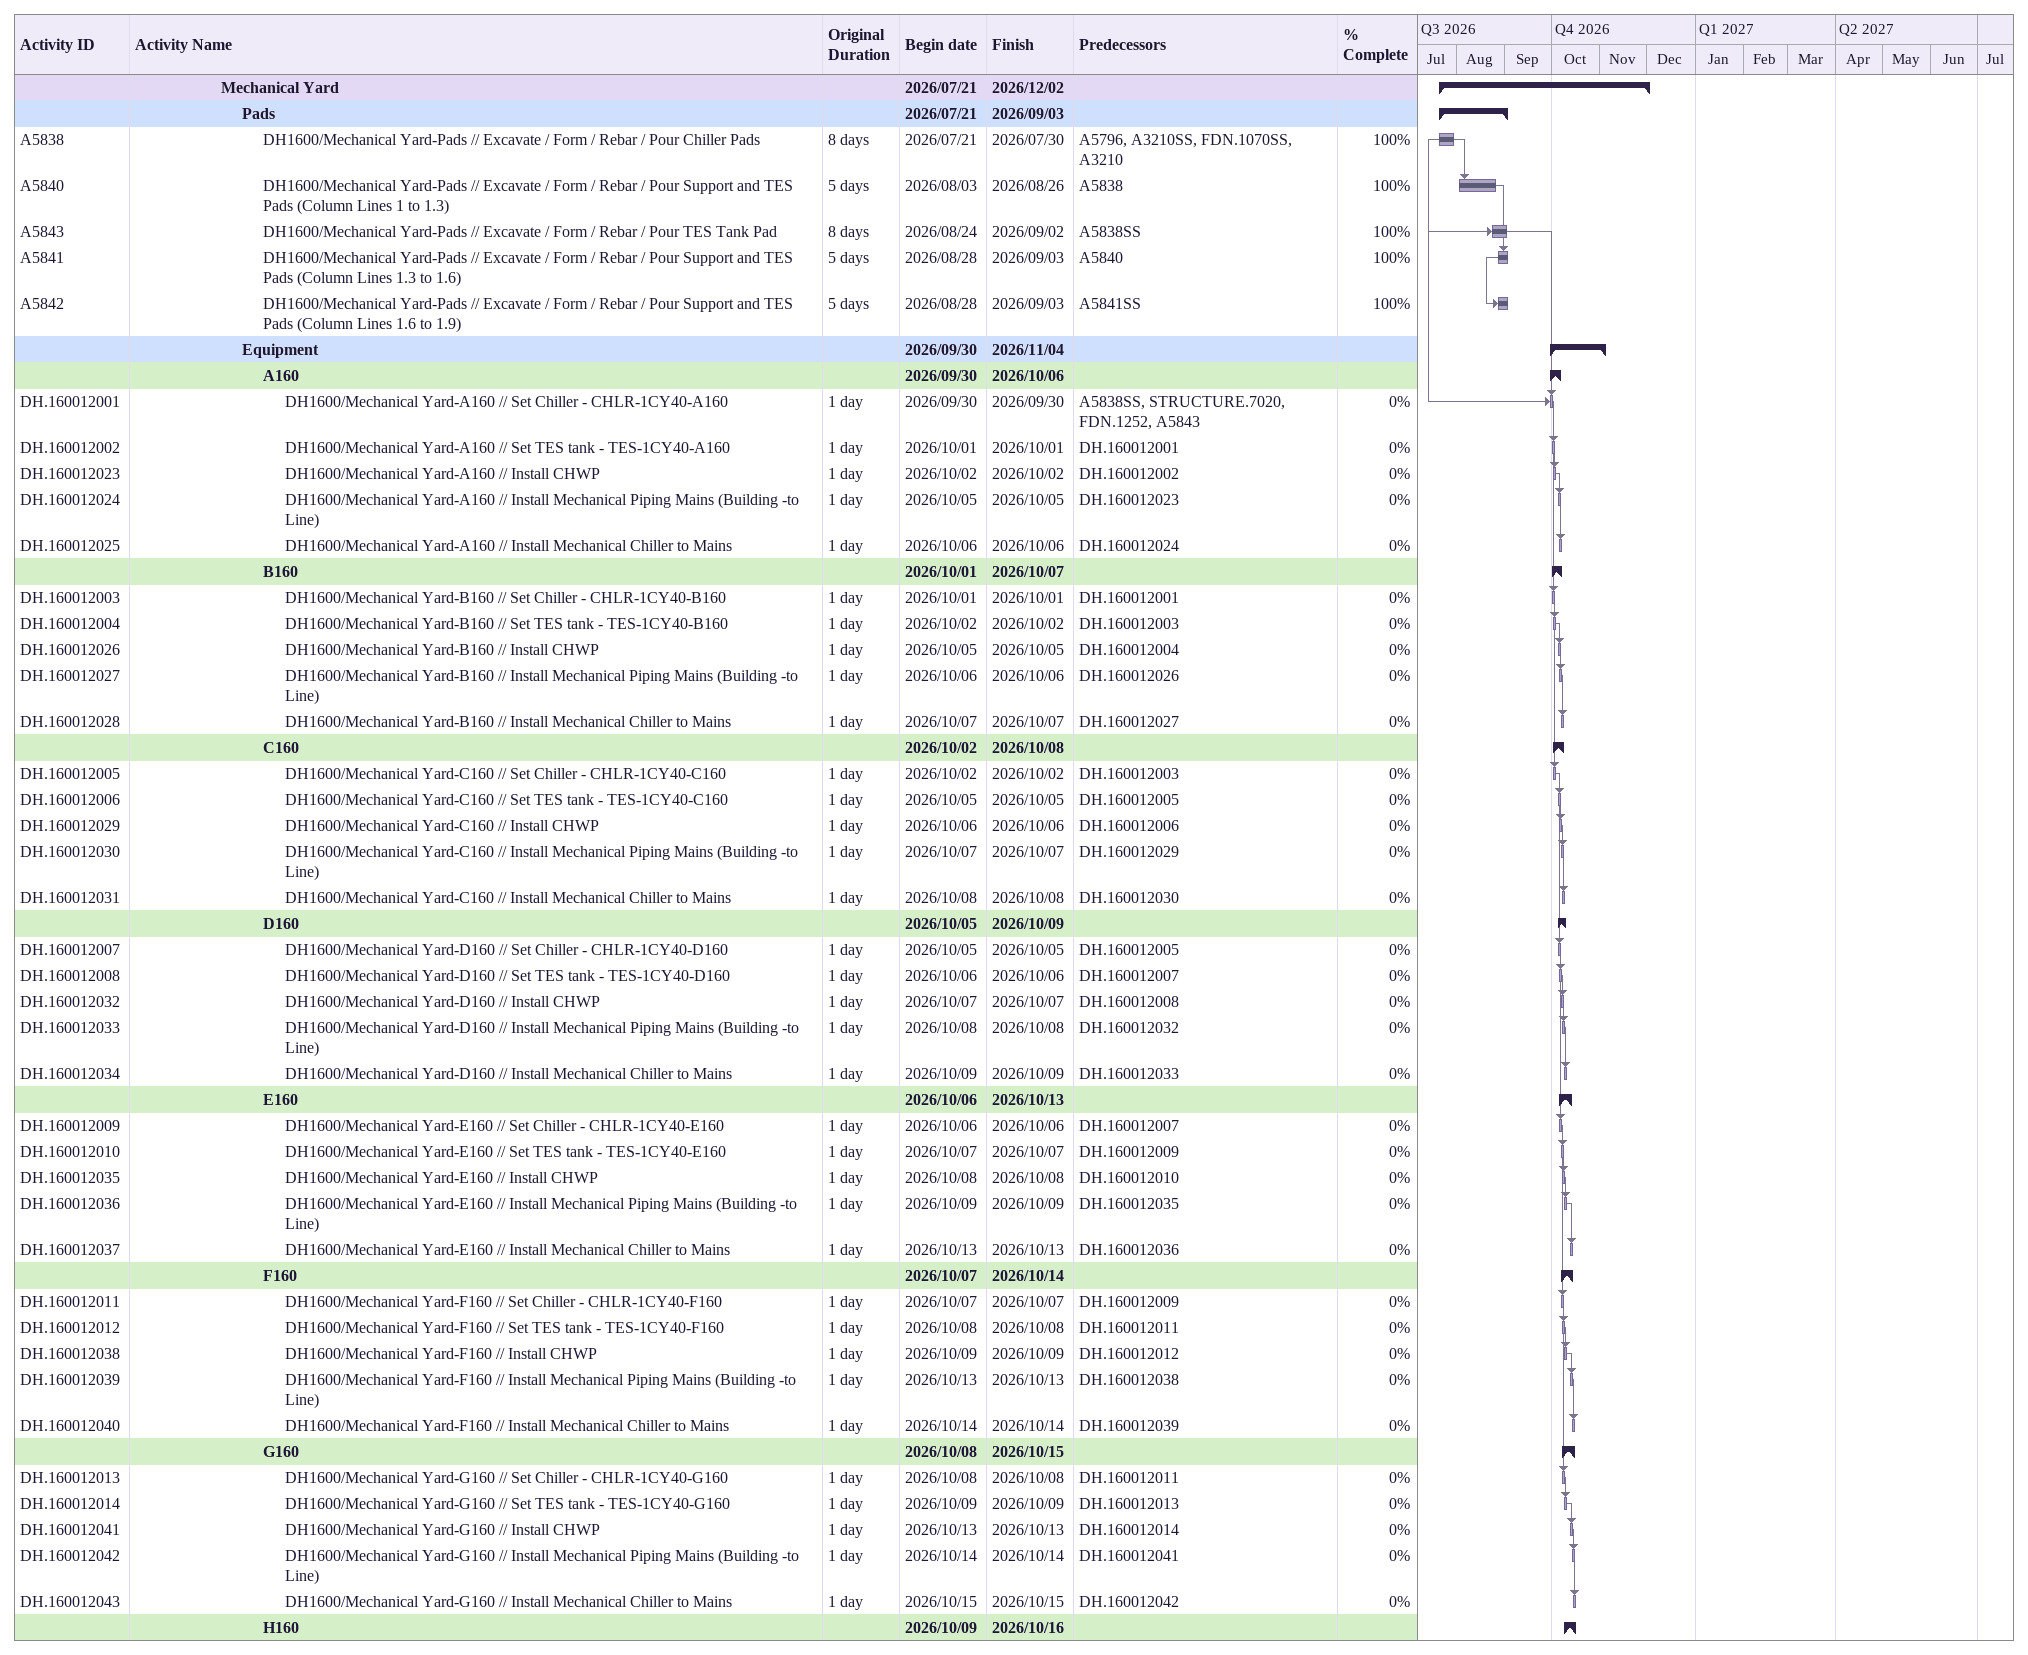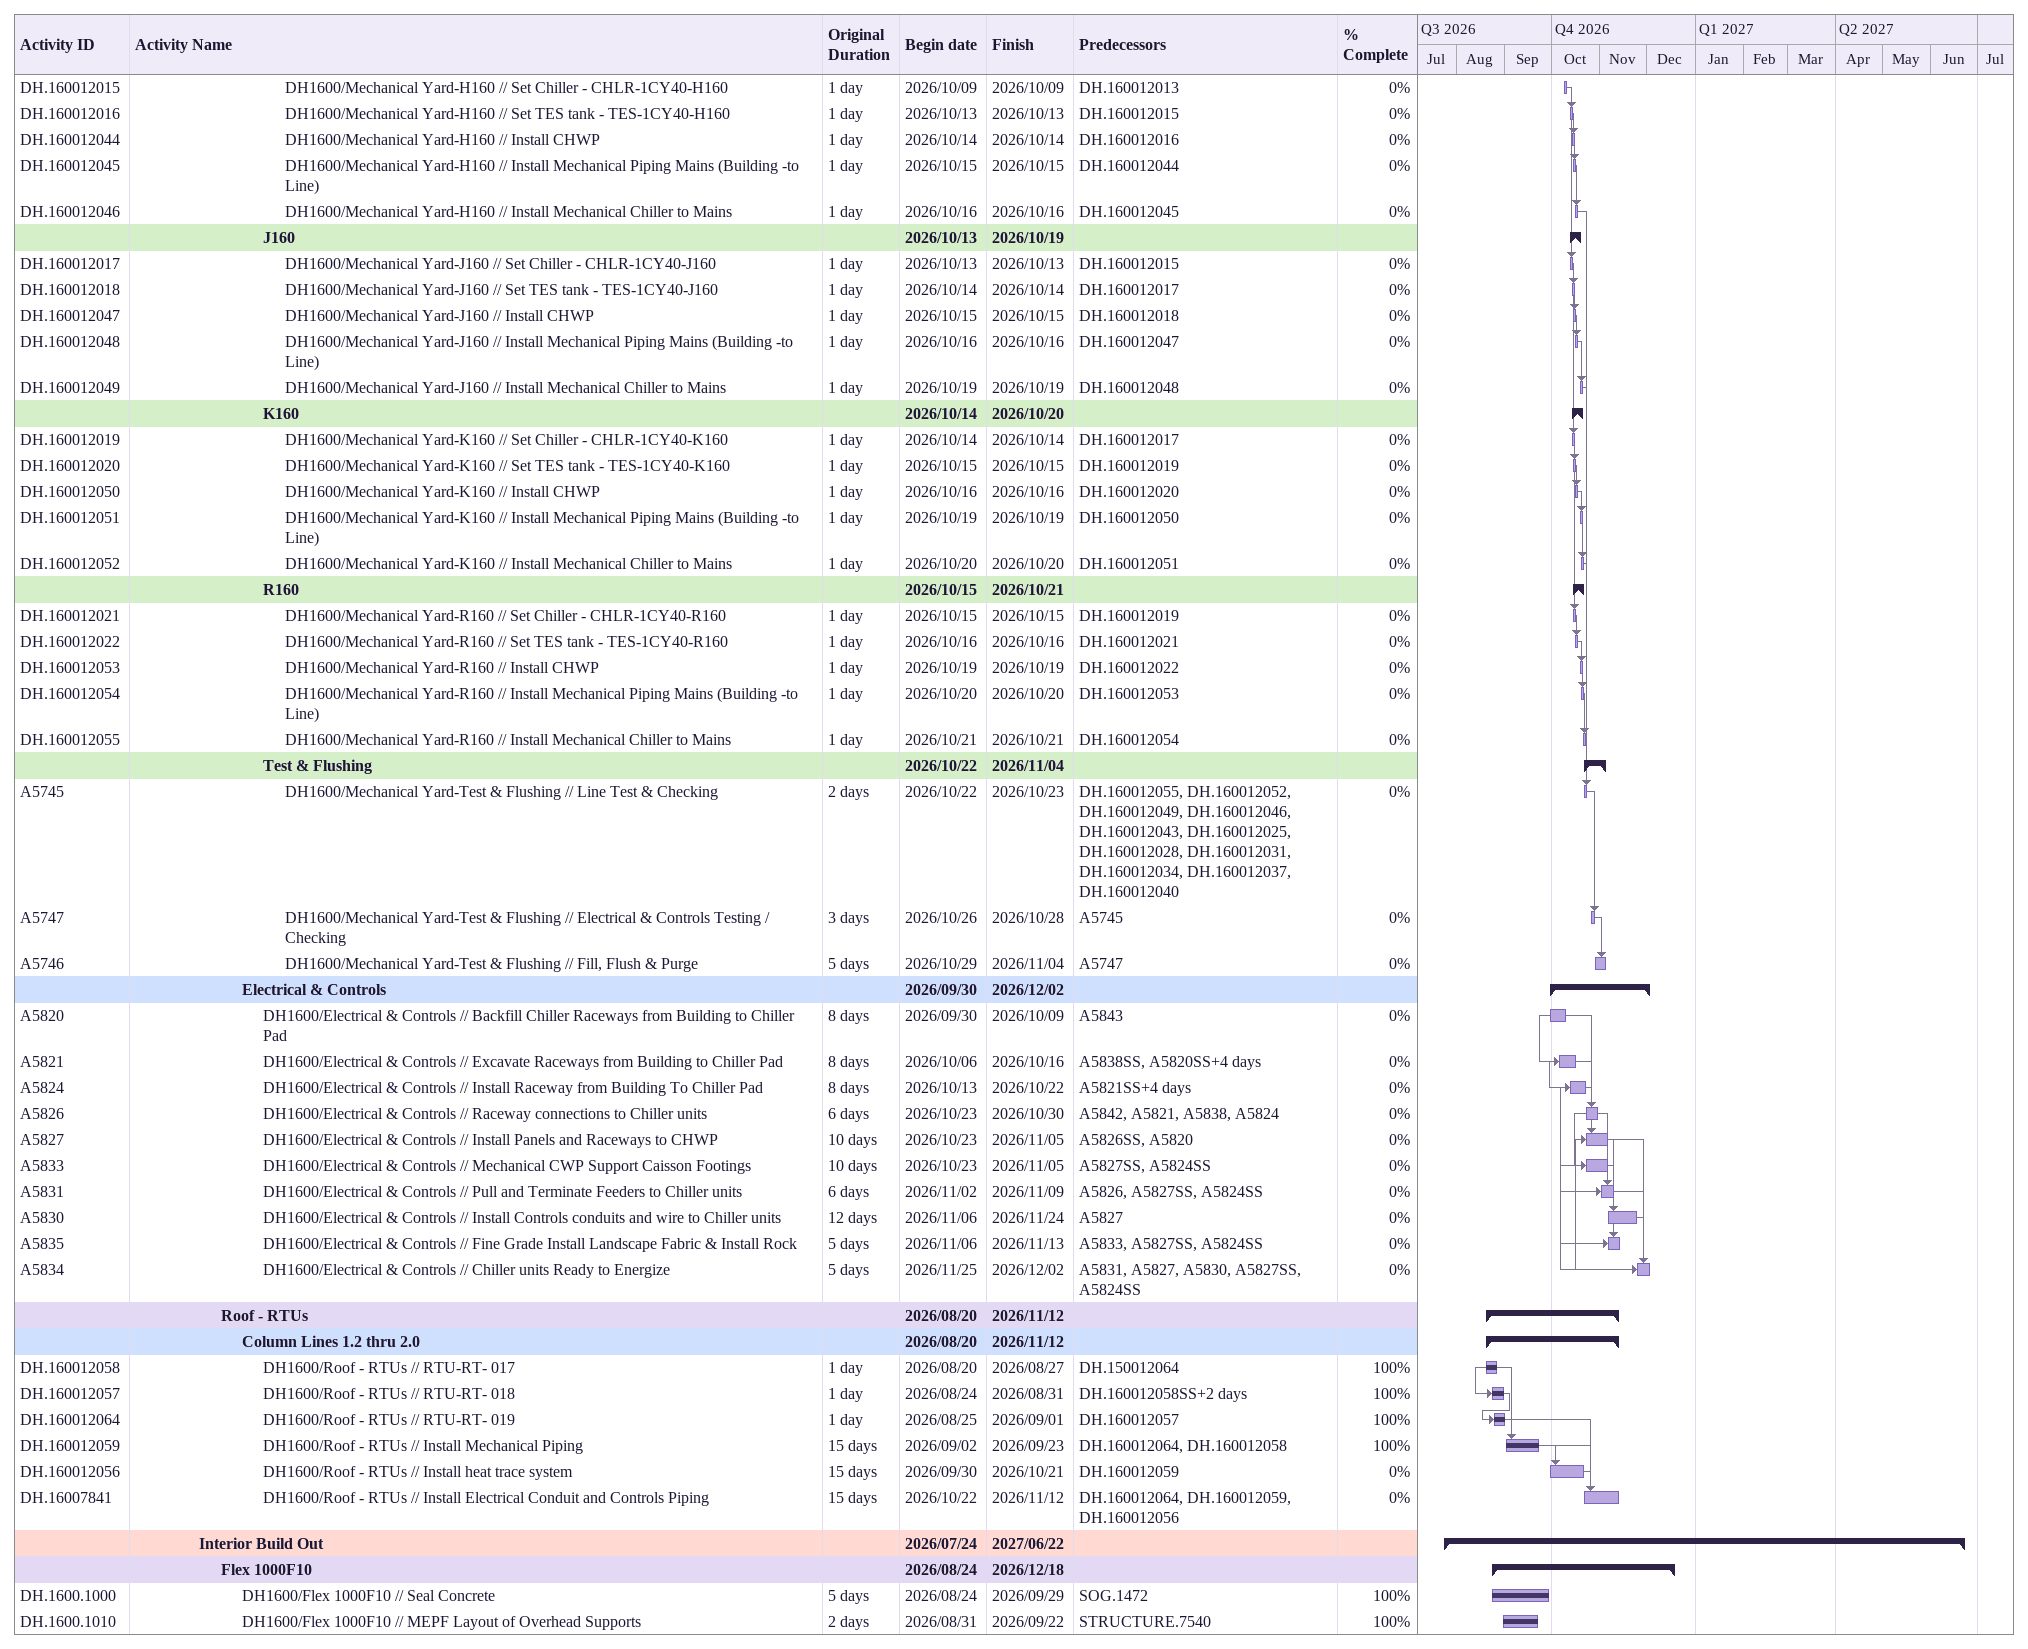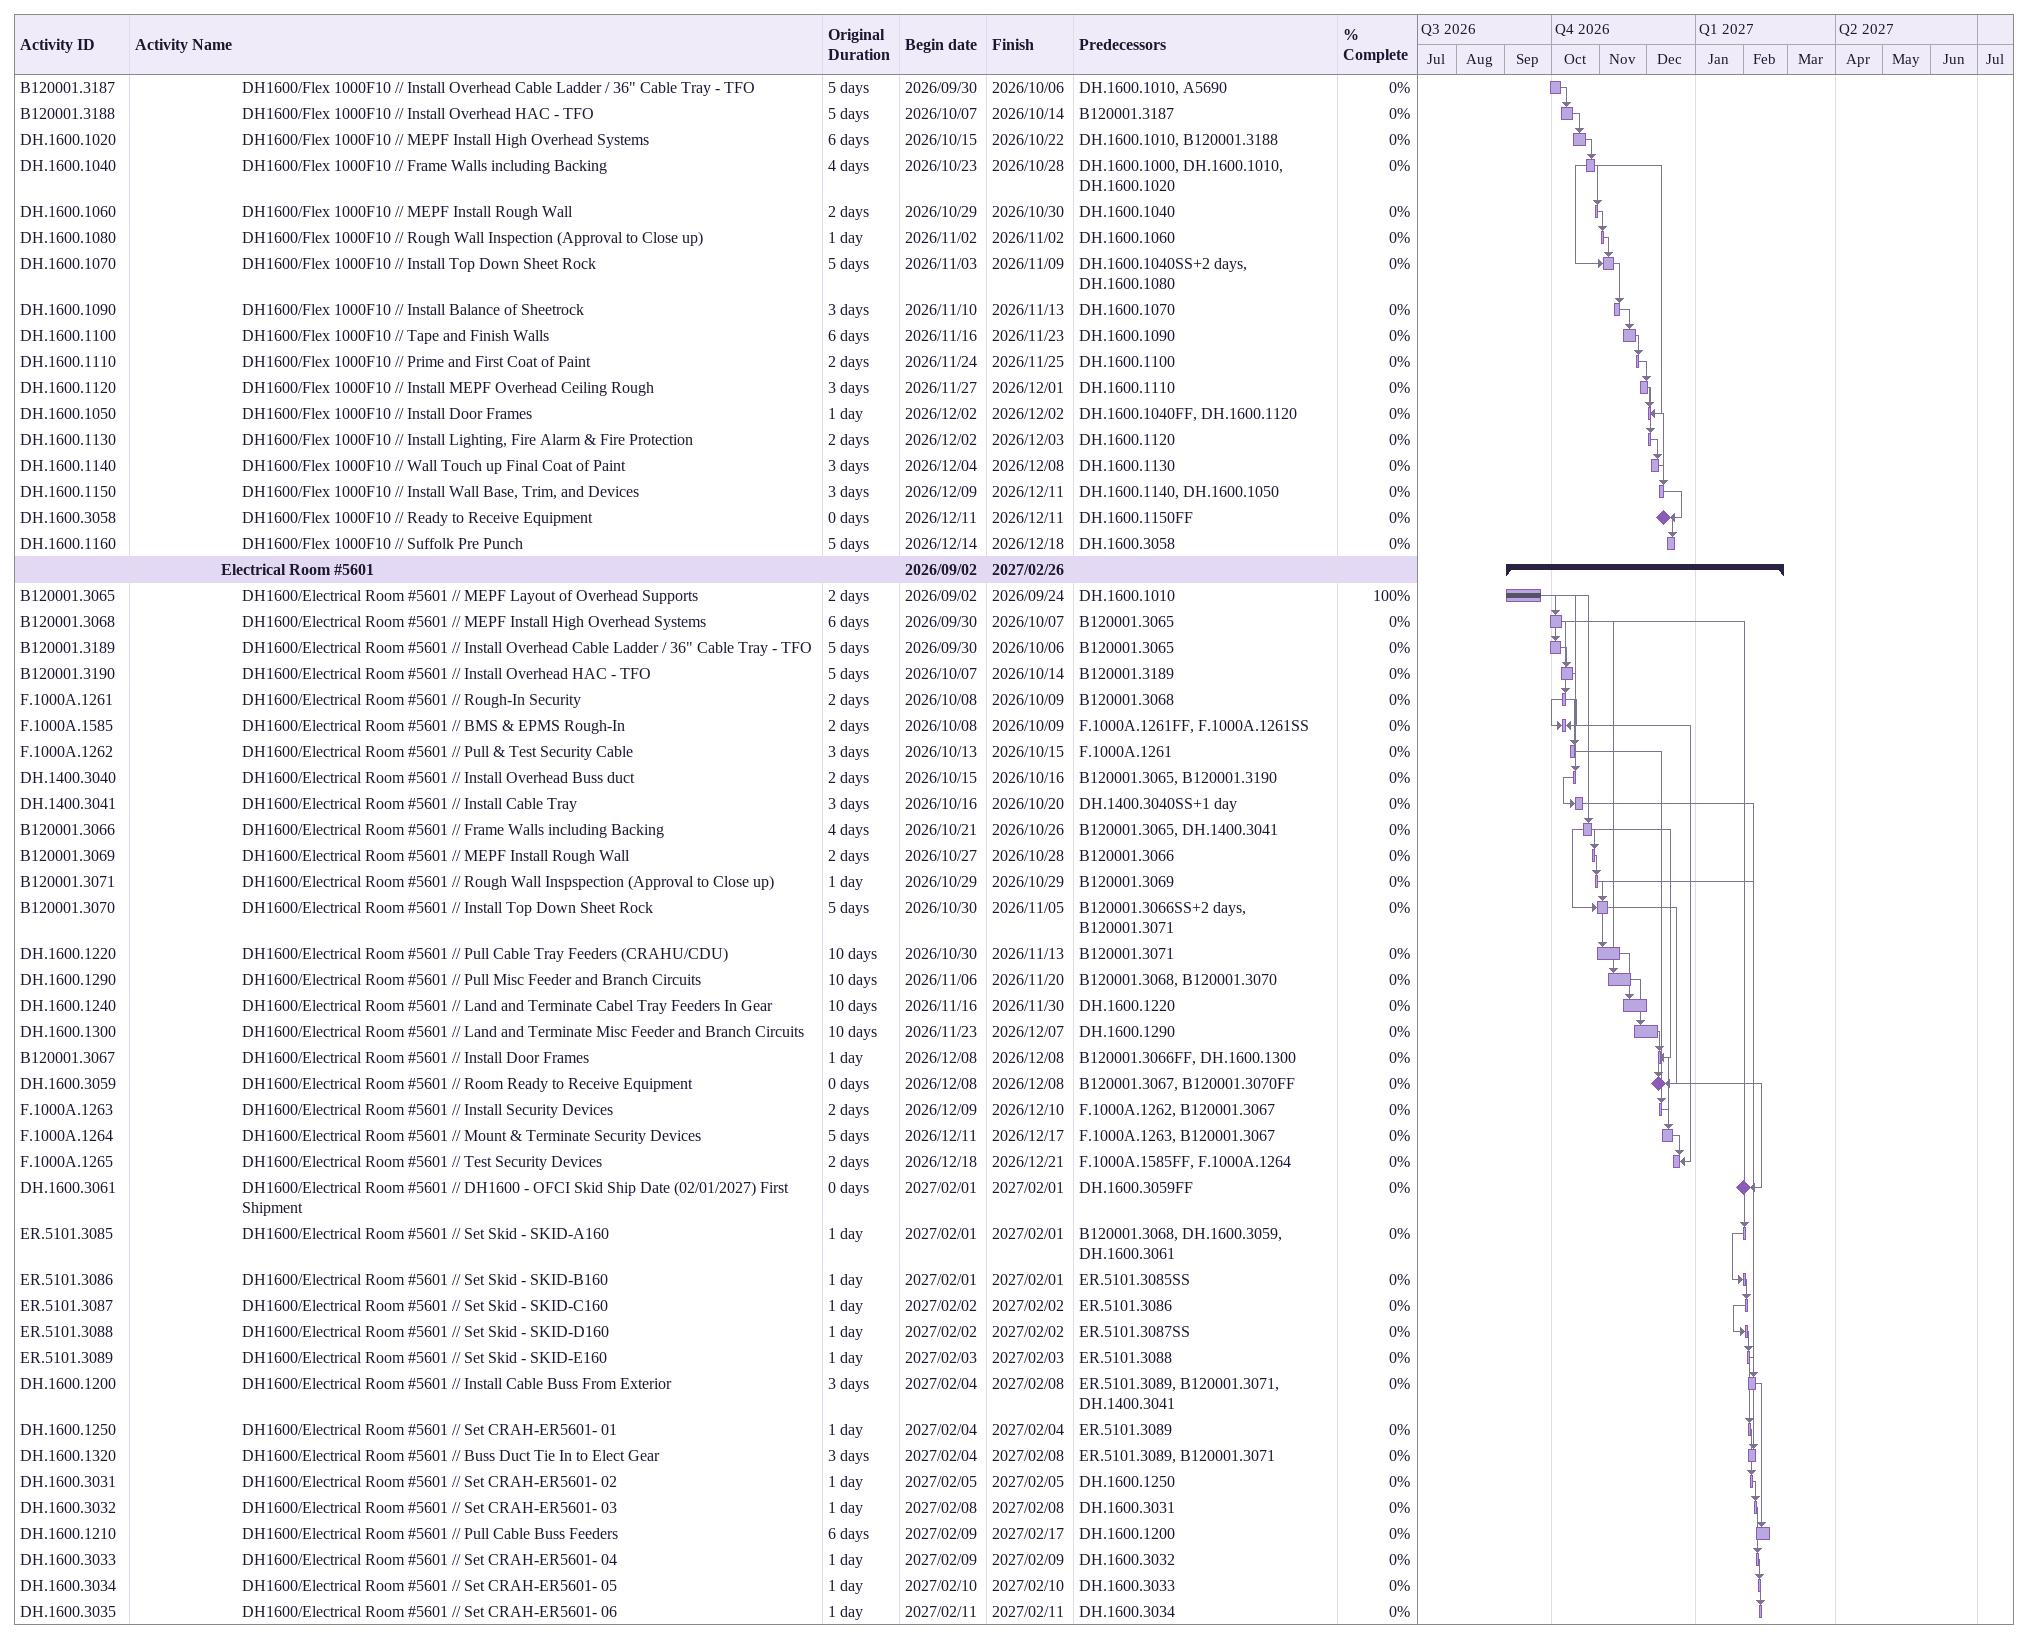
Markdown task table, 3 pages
| ID | Level | Task | Original duration | Start | Finish | Predecessors | % complete |
|---|---|---|---|---|---|---|---|
|  | 5 | **Mechanical Yard** |  | 2026-07-21 | 2026-12-02 |  |  |
|  | 6 | **Pads** |  | 2026-07-21 | 2026-09-03 |  |  |
| A5838 | 7 | DH1600/Mechanical Yard-Pads // Excavate / Form / Rebar / Pour Chiller Pads | 8d | 2026-07-21 | 2026-07-30 | A5796, A3210SS, FDN.1070SS, A3210 | 100 |
| A5840 | 7 | DH1600/Mechanical Yard-Pads // Excavate / Form / Rebar / Pour Support and TES Pads (Column Lines 1 to 1.3) | 5d | 2026-08-03 | 2026-08-26 | A5838 | 100 |
| A5843 | 7 | DH1600/Mechanical Yard-Pads // Excavate / Form / Rebar / Pour TES Tank Pad | 8d | 2026-08-24 | 2026-09-02 | A5838SS | 100 |
| A5841 | 7 | DH1600/Mechanical Yard-Pads // Excavate / Form / Rebar / Pour Support and TES Pads (Column Lines 1.3 to 1.6) | 5d | 2026-08-28 | 2026-09-03 | A5840 | 100 |
| A5842 | 7 | DH1600/Mechanical Yard-Pads // Excavate / Form / Rebar / Pour Support and TES Pads (Column Lines 1.6 to 1.9) | 5d | 2026-08-28 | 2026-09-03 | A5841SS | 100 |
|  | 6 | **Equipment** |  | 2026-09-30 | 2026-11-04 |  |  |
|  | 7 | **A160** |  | 2026-09-30 | 2026-10-06 |  |  |
| DH.160012001 | 8 | DH1600/Mechanical Yard-A160 // Set Chiller - CHLR-1CY40-A160 | 1d | 2026-09-30 | 2026-09-30 | A5838SS, STRUCTURE.7020, FDN.1252, A5843 | 0 |
| DH.160012002 | 8 | DH1600/Mechanical Yard-A160 // Set TES tank - TES-1CY40-A160 | 1d | 2026-10-01 | 2026-10-01 | DH.160012001 | 0 |
| DH.160012023 | 8 | DH1600/Mechanical Yard-A160 // Install CHWP | 1d | 2026-10-02 | 2026-10-02 | DH.160012002 | 0 |
| DH.160012024 | 8 | DH1600/Mechanical Yard-A160 // Install Mechanical Piping Mains (Building -to Line) | 1d | 2026-10-05 | 2026-10-05 | DH.160012023 | 0 |
| DH.160012025 | 8 | DH1600/Mechanical Yard-A160 // Install Mechanical Chiller to Mains | 1d | 2026-10-06 | 2026-10-06 | DH.160012024 | 0 |
|  | 7 | **B160** |  | 2026-10-01 | 2026-10-07 |  |  |
| DH.160012003 | 8 | DH1600/Mechanical Yard-B160 // Set Chiller - CHLR-1CY40-B160 | 1d | 2026-10-01 | 2026-10-01 | DH.160012001 | 0 |
| DH.160012004 | 8 | DH1600/Mechanical Yard-B160 // Set TES tank - TES-1CY40-B160 | 1d | 2026-10-02 | 2026-10-02 | DH.160012003 | 0 |
| DH.160012026 | 8 | DH1600/Mechanical Yard-B160 // Install CHWP | 1d | 2026-10-05 | 2026-10-05 | DH.160012004 | 0 |
| DH.160012027 | 8 | DH1600/Mechanical Yard-B160 // Install Mechanical Piping Mains (Building -to Line) | 1d | 2026-10-06 | 2026-10-06 | DH.160012026 | 0 |
| DH.160012028 | 8 | DH1600/Mechanical Yard-B160 // Install Mechanical Chiller to Mains | 1d | 2026-10-07 | 2026-10-07 | DH.160012027 | 0 |
|  | 7 | **C160** |  | 2026-10-02 | 2026-10-08 |  |  |
| DH.160012005 | 8 | DH1600/Mechanical Yard-C160 // Set Chiller - CHLR-1CY40-C160 | 1d | 2026-10-02 | 2026-10-02 | DH.160012003 | 0 |
| DH.160012006 | 8 | DH1600/Mechanical Yard-C160 // Set TES tank - TES-1CY40-C160 | 1d | 2026-10-05 | 2026-10-05 | DH.160012005 | 0 |
| DH.160012029 | 8 | DH1600/Mechanical Yard-C160 // Install CHWP | 1d | 2026-10-06 | 2026-10-06 | DH.160012006 | 0 |
| DH.160012030 | 8 | DH1600/Mechanical Yard-C160 // Install Mechanical Piping Mains (Building -to Line) | 1d | 2026-10-07 | 2026-10-07 | DH.160012029 | 0 |
| DH.160012031 | 8 | DH1600/Mechanical Yard-C160 // Install Mechanical Chiller to Mains | 1d | 2026-10-08 | 2026-10-08 | DH.160012030 | 0 |
|  | 7 | **D160** |  | 2026-10-05 | 2026-10-09 |  |  |
| DH.160012007 | 8 | DH1600/Mechanical Yard-D160 // Set Chiller - CHLR-1CY40-D160 | 1d | 2026-10-05 | 2026-10-05 | DH.160012005 | 0 |
| DH.160012008 | 8 | DH1600/Mechanical Yard-D160 // Set TES tank - TES-1CY40-D160 | 1d | 2026-10-06 | 2026-10-06 | DH.160012007 | 0 |
| DH.160012032 | 8 | DH1600/Mechanical Yard-D160 // Install CHWP | 1d | 2026-10-07 | 2026-10-07 | DH.160012008 | 0 |
| DH.160012033 | 8 | DH1600/Mechanical Yard-D160 // Install Mechanical Piping Mains (Building -to Line) | 1d | 2026-10-08 | 2026-10-08 | DH.160012032 | 0 |
| DH.160012034 | 8 | DH1600/Mechanical Yard-D160 // Install Mechanical Chiller to Mains | 1d | 2026-10-09 | 2026-10-09 | DH.160012033 | 0 |
|  | 7 | **E160** |  | 2026-10-06 | 2026-10-13 |  |  |
| DH.160012009 | 8 | DH1600/Mechanical Yard-E160 // Set Chiller - CHLR-1CY40-E160 | 1d | 2026-10-06 | 2026-10-06 | DH.160012007 | 0 |
| DH.160012010 | 8 | DH1600/Mechanical Yard-E160 // Set TES tank - TES-1CY40-E160 | 1d | 2026-10-07 | 2026-10-07 | DH.160012009 | 0 |
| DH.160012035 | 8 | DH1600/Mechanical Yard-E160 // Install CHWP | 1d | 2026-10-08 | 2026-10-08 | DH.160012010 | 0 |
| DH.160012036 | 8 | DH1600/Mechanical Yard-E160 // Install Mechanical Piping Mains (Building -to Line) | 1d | 2026-10-09 | 2026-10-09 | DH.160012035 | 0 |
| DH.160012037 | 8 | DH1600/Mechanical Yard-E160 // Install Mechanical Chiller to Mains | 1d | 2026-10-13 | 2026-10-13 | DH.160012036 | 0 |
|  | 7 | **F160** |  | 2026-10-07 | 2026-10-14 |  |  |
| DH.160012011 | 8 | DH1600/Mechanical Yard-F160 // Set Chiller - CHLR-1CY40-F160 | 1d | 2026-10-07 | 2026-10-07 | DH.160012009 | 0 |
| DH.160012012 | 8 | DH1600/Mechanical Yard-F160 // Set TES tank - TES-1CY40-F160 | 1d | 2026-10-08 | 2026-10-08 | DH.160012011 | 0 |
| DH.160012038 | 8 | DH1600/Mechanical Yard-F160 // Install CHWP | 1d | 2026-10-09 | 2026-10-09 | DH.160012012 | 0 |
| DH.160012039 | 8 | DH1600/Mechanical Yard-F160 // Install Mechanical Piping Mains (Building -to Line) | 1d | 2026-10-13 | 2026-10-13 | DH.160012038 | 0 |
| DH.160012040 | 8 | DH1600/Mechanical Yard-F160 // Install Mechanical Chiller to Mains | 1d | 2026-10-14 | 2026-10-14 | DH.160012039 | 0 |
|  | 7 | **G160** |  | 2026-10-08 | 2026-10-15 |  |  |
| DH.160012013 | 8 | DH1600/Mechanical Yard-G160 // Set Chiller - CHLR-1CY40-G160 | 1d | 2026-10-08 | 2026-10-08 | DH.160012011 | 0 |
| DH.160012014 | 8 | DH1600/Mechanical Yard-G160 // Set TES tank - TES-1CY40-G160 | 1d | 2026-10-09 | 2026-10-09 | DH.160012013 | 0 |
| DH.160012041 | 8 | DH1600/Mechanical Yard-G160 // Install CHWP | 1d | 2026-10-13 | 2026-10-13 | DH.160012014 | 0 |
| DH.160012042 | 8 | DH1600/Mechanical Yard-G160 // Install Mechanical Piping Mains (Building -to Line) | 1d | 2026-10-14 | 2026-10-14 | DH.160012041 | 0 |
| DH.160012043 | 8 | DH1600/Mechanical Yard-G160 // Install Mechanical Chiller to Mains | 1d | 2026-10-15 | 2026-10-15 | DH.160012042 | 0 |
|  | 7 | **H160** |  | 2026-10-09 | 2026-10-16 |  |  |
| DH.160012015 | 8 | DH1600/Mechanical Yard-H160 // Set Chiller - CHLR-1CY40-H160 | 1d | 2026-10-09 | 2026-10-09 | DH.160012013 | 0 |
| DH.160012016 | 8 | DH1600/Mechanical Yard-H160 // Set TES tank - TES-1CY40-H160 | 1d | 2026-10-13 | 2026-10-13 | DH.160012015 | 0 |
| DH.160012044 | 8 | DH1600/Mechanical Yard-H160 // Install CHWP | 1d | 2026-10-14 | 2026-10-14 | DH.160012016 | 0 |
| DH.160012045 | 8 | DH1600/Mechanical Yard-H160 // Install Mechanical Piping Mains (Building -to Line) | 1d | 2026-10-15 | 2026-10-15 | DH.160012044 | 0 |
| DH.160012046 | 8 | DH1600/Mechanical Yard-H160 // Install Mechanical Chiller to Mains | 1d | 2026-10-16 | 2026-10-16 | DH.160012045 | 0 |
|  | 7 | **J160** |  | 2026-10-13 | 2026-10-19 |  |  |
| DH.160012017 | 8 | DH1600/Mechanical Yard-J160 // Set Chiller - CHLR-1CY40-J160 | 1d | 2026-10-13 | 2026-10-13 | DH.160012015 | 0 |
| DH.160012018 | 8 | DH1600/Mechanical Yard-J160 // Set TES tank - TES-1CY40-J160 | 1d | 2026-10-14 | 2026-10-14 | DH.160012017 | 0 |
| DH.160012047 | 8 | DH1600/Mechanical Yard-J160 // Install CHWP | 1d | 2026-10-15 | 2026-10-15 | DH.160012018 | 0 |
| DH.160012048 | 8 | DH1600/Mechanical Yard-J160 // Install Mechanical Piping Mains (Building -to Line) | 1d | 2026-10-16 | 2026-10-16 | DH.160012047 | 0 |
| DH.160012049 | 8 | DH1600/Mechanical Yard-J160 // Install Mechanical Chiller to Mains | 1d | 2026-10-19 | 2026-10-19 | DH.160012048 | 0 |
|  | 7 | **K160** |  | 2026-10-14 | 2026-10-20 |  |  |
| DH.160012019 | 8 | DH1600/Mechanical Yard-K160 // Set Chiller - CHLR-1CY40-K160 | 1d | 2026-10-14 | 2026-10-14 | DH.160012017 | 0 |
| DH.160012020 | 8 | DH1600/Mechanical Yard-K160 // Set TES tank - TES-1CY40-K160 | 1d | 2026-10-15 | 2026-10-15 | DH.160012019 | 0 |
| DH.160012050 | 8 | DH1600/Mechanical Yard-K160 // Install CHWP | 1d | 2026-10-16 | 2026-10-16 | DH.160012020 | 0 |
| DH.160012051 | 8 | DH1600/Mechanical Yard-K160 // Install Mechanical Piping Mains (Building -to Line) | 1d | 2026-10-19 | 2026-10-19 | DH.160012050 | 0 |
| DH.160012052 | 8 | DH1600/Mechanical Yard-K160 // Install Mechanical Chiller to Mains | 1d | 2026-10-20 | 2026-10-20 | DH.160012051 | 0 |
|  | 7 | **R160** |  | 2026-10-15 | 2026-10-21 |  |  |
| DH.160012021 | 8 | DH1600/Mechanical Yard-R160 // Set Chiller - CHLR-1CY40-R160 | 1d | 2026-10-15 | 2026-10-15 | DH.160012019 | 0 |
| DH.160012022 | 8 | DH1600/Mechanical Yard-R160 // Set TES tank - TES-1CY40-R160 | 1d | 2026-10-16 | 2026-10-16 | DH.160012021 | 0 |
| DH.160012053 | 8 | DH1600/Mechanical Yard-R160 // Install CHWP | 1d | 2026-10-19 | 2026-10-19 | DH.160012022 | 0 |
| DH.160012054 | 8 | DH1600/Mechanical Yard-R160 // Install Mechanical Piping Mains (Building -to Line) | 1d | 2026-10-20 | 2026-10-20 | DH.160012053 | 0 |
| DH.160012055 | 8 | DH1600/Mechanical Yard-R160 // Install Mechanical Chiller to Mains | 1d | 2026-10-21 | 2026-10-21 | DH.160012054 | 0 |
|  | 7 | **Test & Flushing** |  | 2026-10-22 | 2026-11-04 |  |  |
| A5745 | 8 | DH1600/Mechanical Yard-Test & Flushing // Line Test & Checking | 2d | 2026-10-22 | 2026-10-23 | DH.160012055, DH.160012052, DH.160012049, DH.160012046, DH.160012043, DH.160012025, DH.160012028, DH.160012031, DH.160012034, DH.160012037, DH.160012040 | 0 |
| A5747 | 8 | DH1600/Mechanical Yard-Test & Flushing // Electrical & Controls Testing / Checking | 3d | 2026-10-26 | 2026-10-28 | A5745 | 0 |
| A5746 | 8 | DH1600/Mechanical Yard-Test & Flushing // Fill, Flush & Purge | 5d | 2026-10-29 | 2026-11-04 | A5747 | 0 |
|  | 6 | **Electrical & Controls** |  | 2026-09-30 | 2026-12-02 |  |  |
| A5820 | 7 | DH1600/Electrical & Controls // Backfill Chiller Raceways from Building to Chiller Pad | 8d | 2026-09-30 | 2026-10-09 | A5843 | 0 |
| A5821 | 7 | DH1600/Electrical & Controls // Excavate Raceways from Building to Chiller Pad | 8d | 2026-10-06 | 2026-10-16 | A5838SS, A5820SS+4d | 0 |
| A5824 | 7 | DH1600/Electrical & Controls // Install Raceway from Building To Chiller Pad | 8d | 2026-10-13 | 2026-10-22 | A5821SS+4d | 0 |
| A5826 | 7 | DH1600/Electrical & Controls // Raceway connections to Chiller units | 6d | 2026-10-23 | 2026-10-30 | A5842, A5821, A5838, A5824 | 0 |
| A5827 | 7 | DH1600/Electrical & Controls // Install Panels and Raceways to CHWP | 10d | 2026-10-23 | 2026-11-05 | A5826SS, A5820 | 0 |
| A5833 | 7 | DH1600/Electrical & Controls // Mechanical CWP Support Caisson Footings | 10d | 2026-10-23 | 2026-11-05 | A5827SS, A5824SS | 0 |
| A5831 | 7 | DH1600/Electrical & Controls // Pull and Terminate Feeders to Chiller units | 6d | 2026-11-02 | 2026-11-09 | A5826, A5827SS, A5824SS | 0 |
| A5830 | 7 | DH1600/Electrical & Controls // Install Controls conduits and wire to Chiller units | 12d | 2026-11-06 | 2026-11-24 | A5827 | 0 |
| A5835 | 7 | DH1600/Electrical & Controls // Fine Grade Install Landscape Fabric & Install Rock | 5d | 2026-11-06 | 2026-11-13 | A5833, A5827SS, A5824SS | 0 |
| A5834 | 7 | DH1600/Electrical & Controls // Chiller units Ready to Energize | 5d | 2026-11-25 | 2026-12-02 | A5831, A5827, A5830, A5827SS, A5824SS | 0 |
|  | 5 | **Roof - RTUs** |  | 2026-08-20 | 2026-11-12 |  |  |
|  | 6 | **Column Lines 1.2 thru 2.0** |  | 2026-08-20 | 2026-11-12 |  |  |
| DH.160012058 | 7 | DH1600/Roof - RTUs // RTU-RT- 017 | 1d | 2026-08-20 | 2026-08-27 | DH.150012064 | 100 |
| DH.160012057 | 7 | DH1600/Roof - RTUs // RTU-RT- 018 | 1d | 2026-08-24 | 2026-08-31 | DH.160012058SS+2d | 100 |
| DH.160012064 | 7 | DH1600/Roof - RTUs // RTU-RT- 019 | 1d | 2026-08-25 | 2026-09-01 | DH.160012057 | 100 |
| DH.160012059 | 7 | DH1600/Roof - RTUs // Install Mechanical Piping | 15d | 2026-09-02 | 2026-09-23 | DH.160012064, DH.160012058 | 100 |
| DH.160012056 | 7 | DH1600/Roof - RTUs // Install heat trace system | 15d | 2026-09-30 | 2026-10-21 | DH.160012059 | 0 |
| DH.16007841 | 7 | DH1600/Roof - RTUs // Install Electrical Conduit and Controls Piping | 15d | 2026-10-22 | 2026-11-12 | DH.160012064, DH.160012059, DH.160012056 | 0 |
|  | 4 | **Interior Build Out** |  | 2026-07-24 | 2027-06-22 |  |  |
|  | 5 | **Flex 1000F10** |  | 2026-08-24 | 2026-12-18 |  |  |
| DH.1600.1000 | 6 | DH1600/Flex 1000F10 // Seal Concrete | 5d | 2026-08-24 | 2026-09-29 | SOG.1472 | 100 |
| DH.1600.1010 | 6 | DH1600/Flex 1000F10 // MEPF Layout of Overhead Supports | 2d | 2026-08-31 | 2026-09-22 | STRUCTURE.7540 | 100 |
| B120001.3187 | 6 | DH1600/Flex 1000F10 // Install Overhead Cable Ladder / 36" Cable Tray - TFO | 5d | 2026-09-30 | 2026-10-06 | DH.1600.1010, A5690 | 0 |
| B120001.3188 | 6 | DH1600/Flex 1000F10 // Install Overhead HAC - TFO | 5d | 2026-10-07 | 2026-10-14 | B120001.3187 | 0 |
| DH.1600.1020 | 6 | DH1600/Flex 1000F10 // MEPF Install High Overhead Systems | 6d | 2026-10-15 | 2026-10-22 | DH.1600.1010, B120001.3188 | 0 |
| DH.1600.1040 | 6 | DH1600/Flex 1000F10 // Frame Walls including Backing | 4d | 2026-10-23 | 2026-10-28 | DH.1600.1000, DH.1600.1010, DH.1600.1020 | 0 |
| DH.1600.1060 | 6 | DH1600/Flex 1000F10 // MEPF Install Rough Wall | 2d | 2026-10-29 | 2026-10-30 | DH.1600.1040 | 0 |
| DH.1600.1080 | 6 | DH1600/Flex 1000F10 // Rough Wall Inspection (Approval to Close up) | 1d | 2026-11-02 | 2026-11-02 | DH.1600.1060 | 0 |
| DH.1600.1070 | 6 | DH1600/Flex 1000F10 // Install Top Down Sheet Rock | 5d | 2026-11-03 | 2026-11-09 | DH.1600.1040SS+2d, DH.1600.1080 | 0 |
| DH.1600.1090 | 6 | DH1600/Flex 1000F10 // Install Balance of Sheetrock | 3d | 2026-11-10 | 2026-11-13 | DH.1600.1070 | 0 |
| DH.1600.1100 | 6 | DH1600/Flex 1000F10 // Tape and Finish Walls | 6d | 2026-11-16 | 2026-11-23 | DH.1600.1090 | 0 |
| DH.1600.1110 | 6 | DH1600/Flex 1000F10 // Prime and First Coat of Paint | 2d | 2026-11-24 | 2026-11-25 | DH.1600.1100 | 0 |
| DH.1600.1120 | 6 | DH1600/Flex 1000F10 // Install MEPF Overhead Ceiling Rough | 3d | 2026-11-27 | 2026-12-01 | DH.1600.1110 | 0 |
| DH.1600.1050 | 6 | DH1600/Flex 1000F10 // Install Door Frames | 1d | 2026-12-02 | 2026-12-02 | DH.1600.1040FF, DH.1600.1120 | 0 |
| DH.1600.1130 | 6 | DH1600/Flex 1000F10 // Install Lighting, Fire Alarm & Fire Protection | 2d | 2026-12-02 | 2026-12-03 | DH.1600.1120 | 0 |
| DH.1600.1140 | 6 | DH1600/Flex 1000F10 // Wall Touch up Final Coat of Paint | 3d | 2026-12-04 | 2026-12-08 | DH.1600.1130 | 0 |
| DH.1600.1150 | 6 | DH1600/Flex 1000F10 // Install Wall Base, Trim, and Devices | 3d | 2026-12-09 | 2026-12-11 | DH.1600.1140, DH.1600.1050 | 0 |
| DH.1600.3058 | 6 | DH1600/Flex 1000F10 // Ready to Receive Equipment | 0d | 2026-12-11 | 2026-12-11 | DH.1600.1150FF | 0 |
| DH.1600.1160 | 6 | DH1600/Flex 1000F10 // Suffolk Pre Punch | 5d | 2026-12-14 | 2026-12-18 | DH.1600.3058 | 0 |
|  | 5 | **Electrical Room #5601** |  | 2026-09-02 | 2027-02-26 |  |  |
| B120001.3065 | 6 | DH1600/Electrical Room #5601 // MEPF Layout of Overhead Supports | 2d | 2026-09-02 | 2026-09-24 | DH.1600.1010 | 100 |
| B120001.3068 | 6 | DH1600/Electrical Room #5601 // MEPF Install High Overhead Systems | 6d | 2026-09-30 | 2026-10-07 | B120001.3065 | 0 |
| B120001.3189 | 6 | DH1600/Electrical Room #5601 // Install Overhead Cable Ladder / 36" Cable Tray - TFO | 5d | 2026-09-30 | 2026-10-06 | B120001.3065 | 0 |
| B120001.3190 | 6 | DH1600/Electrical Room #5601 // Install Overhead HAC - TFO | 5d | 2026-10-07 | 2026-10-14 | B120001.3189 | 0 |
| F.1000A.1261 | 6 | DH1600/Electrical Room #5601 // Rough-In Security | 2d | 2026-10-08 | 2026-10-09 | B120001.3068 | 0 |
| F.1000A.1585 | 6 | DH1600/Electrical Room #5601 // BMS & EPMS Rough-In | 2d | 2026-10-08 | 2026-10-09 | F.1000A.1261FF, F.1000A.1261SS | 0 |
| F.1000A.1262 | 6 | DH1600/Electrical Room #5601 // Pull & Test Security Cable | 3d | 2026-10-13 | 2026-10-15 | F.1000A.1261 | 0 |
| DH.1400.3040 | 6 | DH1600/Electrical Room #5601 // Install Overhead Buss duct | 2d | 2026-10-15 | 2026-10-16 | B120001.3065, B120001.3190 | 0 |
| DH.1400.3041 | 6 | DH1600/Electrical Room #5601 // Install Cable Tray | 3d | 2026-10-16 | 2026-10-20 | DH.1400.3040SS+1d | 0 |
| B120001.3066 | 6 | DH1600/Electrical Room #5601 // Frame Walls including Backing | 4d | 2026-10-21 | 2026-10-26 | B120001.3065, DH.1400.3041 | 0 |
| B120001.3069 | 6 | DH1600/Electrical Room #5601 // MEPF Install Rough Wall | 2d | 2026-10-27 | 2026-10-28 | B120001.3066 | 0 |
| B120001.3071 | 6 | DH1600/Electrical Room #5601 // Rough Wall Inspspection (Approval to Close up) | 1d | 2026-10-29 | 2026-10-29 | B120001.3069 | 0 |
| B120001.3070 | 6 | DH1600/Electrical Room #5601 // Install Top Down Sheet Rock | 5d | 2026-10-30 | 2026-11-05 | B120001.3066SS+2d, B120001.3071 | 0 |
| DH.1600.1220 | 6 | DH1600/Electrical Room #5601 // Pull Cable Tray Feeders (CRAHU/CDU) | 10d | 2026-10-30 | 2026-11-13 | B120001.3071 | 0 |
| DH.1600.1290 | 6 | DH1600/Electrical Room #5601 // Pull Misc Feeder and Branch Circuits | 10d | 2026-11-06 | 2026-11-20 | B120001.3068, B120001.3070 | 0 |
| DH.1600.1240 | 6 | DH1600/Electrical Room #5601 // Land and Terminate Cabel Tray Feeders In Gear | 10d | 2026-11-16 | 2026-11-30 | DH.1600.1220 | 0 |
| DH.1600.1300 | 6 | DH1600/Electrical Room #5601 // Land and Terminate Misc Feeder and Branch Circuits | 10d | 2026-11-23 | 2026-12-07 | DH.1600.1290 | 0 |
| B120001.3067 | 6 | DH1600/Electrical Room #5601 // Install Door Frames | 1d | 2026-12-08 | 2026-12-08 | B120001.3066FF, DH.1600.1300 | 0 |
| DH.1600.3059 | 6 | DH1600/Electrical Room #5601 // Room Ready to Receive Equipment | 0d | 2026-12-08 | 2026-12-08 | B120001.3067, B120001.3070FF | 0 |
| F.1000A.1263 | 6 | DH1600/Electrical Room #5601 // Install Security Devices | 2d | 2026-12-09 | 2026-12-10 | F.1000A.1262, B120001.3067 | 0 |
| F.1000A.1264 | 6 | DH1600/Electrical Room #5601 // Mount & Terminate Security Devices | 5d | 2026-12-11 | 2026-12-17 | F.1000A.1263, B120001.3067 | 0 |
| F.1000A.1265 | 6 | DH1600/Electrical Room #5601 // Test Security Devices | 2d | 2026-12-18 | 2026-12-21 | F.1000A.1585FF, F.1000A.1264 | 0 |
| DH.1600.3061 | 6 | DH1600/Electrical Room #5601 // DH1600 - OFCI Skid Ship Date (02/01/2027) First Shipment | 0d | 2027-02-01 | 2027-02-01 | DH.1600.3059FF | 0 |
| ER.5101.3085 | 6 | DH1600/Electrical Room #5601 // Set Skid - SKID-A160 | 1d | 2027-02-01 | 2027-02-01 | B120001.3068, DH.1600.3059, DH.1600.3061 | 0 |
| ER.5101.3086 | 6 | DH1600/Electrical Room #5601 // Set Skid - SKID-B160 | 1d | 2027-02-01 | 2027-02-01 | ER.5101.3085SS | 0 |
| ER.5101.3087 | 6 | DH1600/Electrical Room #5601 // Set Skid - SKID-C160 | 1d | 2027-02-02 | 2027-02-02 | ER.5101.3086 | 0 |
| ER.5101.3088 | 6 | DH1600/Electrical Room #5601 // Set Skid - SKID-D160 | 1d | 2027-02-02 | 2027-02-02 | ER.5101.3087SS | 0 |
| ER.5101.3089 | 6 | DH1600/Electrical Room #5601 // Set Skid - SKID-E160 | 1d | 2027-02-03 | 2027-02-03 | ER.5101.3088 | 0 |
| DH.1600.1200 | 6 | DH1600/Electrical Room #5601 // Install Cable Buss From Exterior | 3d | 2027-02-04 | 2027-02-08 | ER.5101.3089, B120001.3071, DH.1400.3041 | 0 |
| DH.1600.1250 | 6 | DH1600/Electrical Room #5601 // Set CRAH-ER5601- 01 | 1d | 2027-02-04 | 2027-02-04 | ER.5101.3089 | 0 |
| DH.1600.1320 | 6 | DH1600/Electrical Room #5601 // Buss Duct Tie In to Elect Gear | 3d | 2027-02-04 | 2027-02-08 | ER.5101.3089, B120001.3071 | 0 |
| DH.1600.3031 | 6 | DH1600/Electrical Room #5601 // Set CRAH-ER5601- 02 | 1d | 2027-02-05 | 2027-02-05 | DH.1600.1250 | 0 |
| DH.1600.3032 | 6 | DH1600/Electrical Room #5601 // Set CRAH-ER5601- 03 | 1d | 2027-02-08 | 2027-02-08 | DH.1600.3031 | 0 |
| DH.1600.1210 | 6 | DH1600/Electrical Room #5601 // Pull Cable Buss Feeders | 6d | 2027-02-09 | 2027-02-17 | DH.1600.1200 | 0 |
| DH.1600.3033 | 6 | DH1600/Electrical Room #5601 // Set CRAH-ER5601- 04 | 1d | 2027-02-09 | 2027-02-09 | DH.1600.3032 | 0 |
| DH.1600.3034 | 6 | DH1600/Electrical Room #5601 // Set CRAH-ER5601- 05 | 1d | 2027-02-10 | 2027-02-10 | DH.1600.3033 | 0 |
| DH.1600.3035 | 6 | DH1600/Electrical Room #5601 // Set CRAH-ER5601- 06 | 1d | 2027-02-11 | 2027-02-11 | DH.1600.3034 | 0 |
